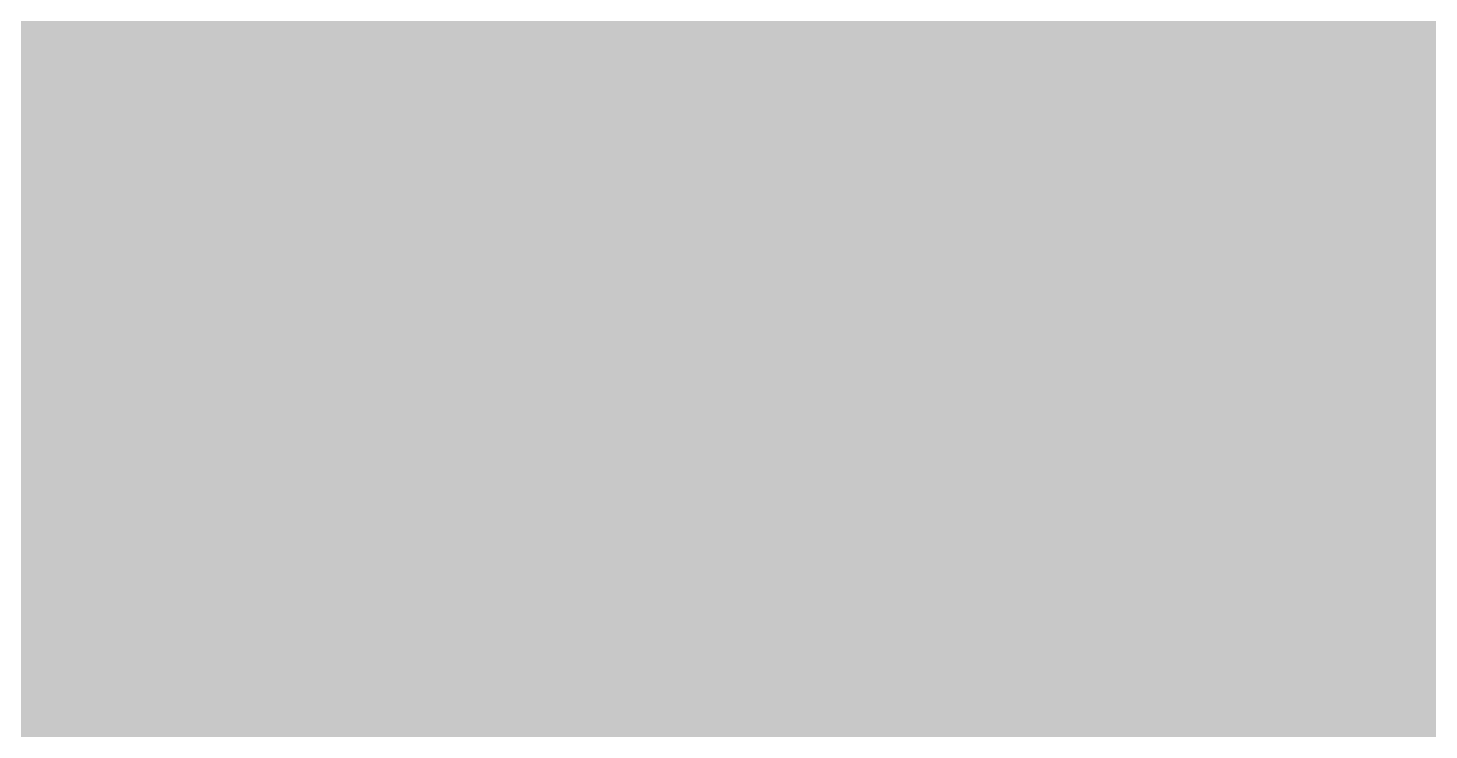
# Model space of a CAD drawing. Header units: inches. Extents: x 0 to 841, y 0 to 594.
# Drawn here: x 255.252 to 255.961, y 382.323 to 382.678 of the extents above; entities that cross this region are included whole.
import ezdxf

# ---------------------------------------------------------------- set-up
doc = ezdxf.new("R2010")
doc.units = ezdxf.units.IN
doc.layers.add('Sheet', color=255, linetype='Continuous')

msp = doc.modelspace()

# ---------------------------------------------------------------- linework, layer by layer
at = {"layer": 'Sheet'}
for points in [[(255.50248, 383.08598, 0.09906, 0.09906, 0), (255.52494, 383.05229, 0.09906, 0.09906, 0), (255.5474, 383.02983, 0.09906, 0.09906, 0), (255.58109, 383.00737, 0.09906, 0.09906, 0), (255.60354, 382.97368, 0.09906, 0.09906, 0), (255.626, 382.95123, 0.09906, 0.09906, 0), (255.64846, 382.91754, 0.09906, 0.09906, 0), (255.65969, 382.88385, 0.09906, 0.09906, 0), (255.68215, 382.86139, 0.09906, 0.09906, 0), (255.69337, 382.8277, 0.09906, 0.09906, 0), (255.71583, 382.79401, 0.09906, 0.09906, 0), (255.72706, 382.76032, 0.09906, 0.09906, 0), (255.73829, 382.7154, 0.09906, 0.09906, 0), (255.74952, 382.68172, 0.09906, 0.09906, 0), (255.76075, 382.64803, 0.09906, 0.09906, 0), (255.76075, 382.60311, 0.09906, 0.09906, 0), (255.77198, 382.56942, 0.09906, 0.09906, 0), (255.77198, 382.53573, 0.09906, 0.09906, 0), (255.77198, 382.49081, 0.09906, 0.09906, 0)], [(255.50248, 383.08598, 0.09906, 0.09906, 0), (255.52494, 383.05229, 0.09906, 0.09906, 0), (255.5474, 383.02983, 0.09906, 0.09906, 0), (255.58109, 383.00737, 0.09906, 0.09906, 0), (255.60354, 382.97368, 0.09906, 0.09906, 0), (255.626, 382.95123, 0.09906, 0.09906, 0), (255.64846, 382.91754, 0.09906, 0.09906, 0), (255.65969, 382.88385, 0.09906, 0.09906, 0), (255.68215, 382.86139, 0.09906, 0.09906, 0), (255.69337, 382.8277, 0.09906, 0.09906, 0), (255.71583, 382.79401, 0.09906, 0.09906, 0), (255.72706, 382.76032, 0.09906, 0.09906, 0), (255.73829, 382.7154, 0.09906, 0.09906, 0), (255.74952, 382.68172, 0.09906, 0.09906, 0), (255.76075, 382.64803, 0.09906, 0.09906, 0), (255.76075, 382.60311, 0.09906, 0.09906, 0), (255.77198, 382.56942, 0.09906, 0.09906, 0), (255.77198, 382.53573, 0.09906, 0.09906, 0), (255.77198, 382.49081, 0.09906, 0.09906, 0)], [(255.50248, 383.08598, 0.09906, 0.09906, 0), (255.52494, 383.05229, 0.09906, 0.09906, 0), (255.5474, 383.02983, 0.09906, 0.09906, 0), (255.58109, 383.00737, 0.09906, 0.09906, 0), (255.60354, 382.97368, 0.09906, 0.09906, 0), (255.626, 382.95123, 0.09906, 0.09906, 0), (255.64846, 382.91754, 0.09906, 0.09906, 0), (255.65969, 382.88385, 0.09906, 0.09906, 0), (255.68215, 382.86139, 0.09906, 0.09906, 0), (255.69337, 382.8277, 0.09906, 0.09906, 0), (255.71583, 382.79401, 0.09906, 0.09906, 0), (255.72706, 382.76032, 0.09906, 0.09906, 0), (255.73829, 382.7154, 0.09906, 0.09906, 0), (255.74952, 382.68172, 0.09906, 0.09906, 0), (255.76075, 382.64803, 0.09906, 0.09906, 0), (255.76075, 382.60311, 0.09906, 0.09906, 0), (255.77198, 382.56942, 0.09906, 0.09906, 0), (255.77198, 382.53573, 0.09906, 0.09906, 0), (255.77198, 382.49081, 0.09906, 0.09906, 0)], [(255.50248, 383.08598, 0.09906, 0.09906, 0), (255.52494, 383.05229, 0.09906, 0.09906, 0), (255.5474, 383.02983, 0.09906, 0.09906, 0), (255.58109, 383.00737, 0.09906, 0.09906, 0), (255.60354, 382.97368, 0.09906, 0.09906, 0), (255.626, 382.95123, 0.09906, 0.09906, 0), (255.64846, 382.91754, 0.09906, 0.09906, 0), (255.65969, 382.88385, 0.09906, 0.09906, 0), (255.68215, 382.86139, 0.09906, 0.09906, 0), (255.69337, 382.8277, 0.09906, 0.09906, 0), (255.71583, 382.79401, 0.09906, 0.09906, 0), (255.72706, 382.76032, 0.09906, 0.09906, 0), (255.73829, 382.7154, 0.09906, 0.09906, 0), (255.74952, 382.68172, 0.09906, 0.09906, 0), (255.76075, 382.64803, 0.09906, 0.09906, 0), (255.76075, 382.60311, 0.09906, 0.09906, 0), (255.77198, 382.56942, 0.09906, 0.09906, 0), (255.77198, 382.53573, 0.09906, 0.09906, 0), (255.77198, 382.49081, 0.09906, 0.09906, 0)], [(255.50248, 383.08598, 0.09906, 0.09906, 0), (255.52494, 383.05229, 0.09906, 0.09906, 0), (255.5474, 383.02983, 0.09906, 0.09906, 0), (255.58109, 383.00737, 0.09906, 0.09906, 0), (255.60354, 382.97368, 0.09906, 0.09906, 0), (255.626, 382.95123, 0.09906, 0.09906, 0), (255.64846, 382.91754, 0.09906, 0.09906, 0), (255.65969, 382.88385, 0.09906, 0.09906, 0), (255.68215, 382.86139, 0.09906, 0.09906, 0), (255.69337, 382.8277, 0.09906, 0.09906, 0), (255.71583, 382.79401, 0.09906, 0.09906, 0), (255.72706, 382.76032, 0.09906, 0.09906, 0), (255.73829, 382.7154, 0.09906, 0.09906, 0), (255.74952, 382.68172, 0.09906, 0.09906, 0), (255.76075, 382.64803, 0.09906, 0.09906, 0), (255.76075, 382.60311, 0.09906, 0.09906, 0), (255.77198, 382.56942, 0.09906, 0.09906, 0), (255.77198, 382.53573, 0.09906, 0.09906, 0), (255.77198, 382.49081, 0.09906, 0.09906, 0)], [(255.68215, 382.86139, 0.29972, 0.29972, 0), (255.69337, 382.8277, 0.29972, 0.29972, 0), (255.71583, 382.79401, 0.29972, 0.29972, 0), (255.72706, 382.76032, 0.29972, 0.29972, 0), (255.73829, 382.7154, 0.29972, 0.29972, 0), (255.74952, 382.68172, 0.29972, 0.29972, 0), (255.76075, 382.64803, 0.29972, 0.29972, 0), (255.76075, 382.60311, 0.29972, 0.29972, 0), (255.77198, 382.56942, 0.29972, 0.29972, 0), (255.77198, 382.53573, 0.29972, 0.29972, 0), (255.77198, 382.49081, 0.29972, 0.29972, 0)], [(255.68215, 382.86139, 0.29972, 0.29972, 0), (255.69337, 382.8277, 0.29972, 0.29972, 0), (255.71583, 382.79401, 0.29972, 0.29972, 0), (255.72706, 382.76032, 0.29972, 0.29972, 0), (255.73829, 382.7154, 0.29972, 0.29972, 0), (255.74952, 382.68172, 0.29972, 0.29972, 0), (255.76075, 382.64803, 0.29972, 0.29972, 0), (255.76075, 382.60311, 0.29972, 0.29972, 0), (255.77198, 382.56942, 0.29972, 0.29972, 0), (255.77198, 382.53573, 0.29972, 0.29972, 0), (255.77198, 382.49081, 0.29972, 0.29972, 0)], [(255.68215, 382.86139, 0.29972, 0.29972, 0), (255.69337, 382.8277, 0.29972, 0.29972, 0), (255.71583, 382.79401, 0.29972, 0.29972, 0), (255.72706, 382.76032, 0.29972, 0.29972, 0), (255.73829, 382.7154, 0.29972, 0.29972, 0), (255.74952, 382.68172, 0.29972, 0.29972, 0), (255.76075, 382.64803, 0.29972, 0.29972, 0), (255.76075, 382.60311, 0.29972, 0.29972, 0), (255.77198, 382.56942, 0.29972, 0.29972, 0), (255.77198, 382.53573, 0.29972, 0.29972, 0), (255.77198, 382.49081, 0.29972, 0.29972, 0)], [(255.68215, 382.86139, 0.29972, 0.29972, 0), (255.69337, 382.8277, 0.29972, 0.29972, 0), (255.71583, 382.79401, 0.29972, 0.29972, 0), (255.72706, 382.76032, 0.29972, 0.29972, 0), (255.73829, 382.7154, 0.29972, 0.29972, 0), (255.74952, 382.68172, 0.29972, 0.29972, 0), (255.76075, 382.64803, 0.29972, 0.29972, 0), (255.76075, 382.60311, 0.29972, 0.29972, 0), (255.77198, 382.56942, 0.29972, 0.29972, 0), (255.77198, 382.53573, 0.29972, 0.29972, 0), (255.77198, 382.49081, 0.29972, 0.29972, 0)], [(255.68215, 382.86139, 0.29972, 0.29972, 0), (255.69337, 382.8277, 0.29972, 0.29972, 0), (255.71583, 382.79401, 0.29972, 0.29972, 0), (255.72706, 382.76032, 0.29972, 0.29972, 0), (255.73829, 382.7154, 0.29972, 0.29972, 0), (255.74952, 382.68172, 0.29972, 0.29972, 0), (255.76075, 382.64803, 0.29972, 0.29972, 0), (255.76075, 382.60311, 0.29972, 0.29972, 0), (255.77198, 382.56942, 0.29972, 0.29972, 0), (255.77198, 382.53573, 0.29972, 0.29972, 0), (255.77198, 382.49081, 0.29972, 0.29972, 0)], [(255.39019, 382.83893, 0.29972, 0.29972, 0), (255.41265, 382.81647, 0.29972, 0.29972, 0), (255.42388, 382.79401, 0.29972, 0.29972, 0), (255.43511, 382.78278, 0.29972, 0.29972, 0), (255.45757, 382.76032, 0.29972, 0.29972, 0), (255.4688, 382.73786, 0.29972, 0.29972, 0), (255.48003, 382.7154, 0.29972, 0.29972, 0), (255.48003, 382.69295, 0.29972, 0.29972, 0), (255.49125, 382.67049, 0.29972, 0.29972, 0), (255.50248, 382.64803, 0.29972, 0.29972, 0), (255.51371, 382.61434, 0.29972, 0.29972, 0), (255.51371, 382.59188, 0.29972, 0.29972, 0), (255.51371, 382.56942, 0.29972, 0.29972, 0), (255.52494, 382.54696, 0.29972, 0.29972, 0), (255.52494, 382.51327, 0.29972, 0.29972, 0), (255.52494, 382.49081, 0.29972, 0.29972, 0)], [(255.39019, 382.83893, 0.29972, 0.29972, 0), (255.41265, 382.81647, 0.29972, 0.29972, 0), (255.42388, 382.79401, 0.29972, 0.29972, 0), (255.43511, 382.78278, 0.29972, 0.29972, 0), (255.45757, 382.76032, 0.29972, 0.29972, 0), (255.4688, 382.73786, 0.29972, 0.29972, 0), (255.48003, 382.7154, 0.29972, 0.29972, 0), (255.48003, 382.69295, 0.29972, 0.29972, 0), (255.49125, 382.67049, 0.29972, 0.29972, 0), (255.50248, 382.64803, 0.29972, 0.29972, 0), (255.51371, 382.61434, 0.29972, 0.29972, 0), (255.51371, 382.59188, 0.29972, 0.29972, 0), (255.51371, 382.56942, 0.29972, 0.29972, 0), (255.52494, 382.54696, 0.29972, 0.29972, 0), (255.52494, 382.51327, 0.29972, 0.29972, 0), (255.52494, 382.49081, 0.29972, 0.29972, 0)], [(255.39019, 382.83893, 0.29972, 0.29972, 0), (255.41265, 382.81647, 0.29972, 0.29972, 0), (255.42388, 382.79401, 0.29972, 0.29972, 0), (255.43511, 382.78278, 0.29972, 0.29972, 0), (255.45757, 382.76032, 0.29972, 0.29972, 0), (255.4688, 382.73786, 0.29972, 0.29972, 0), (255.48003, 382.7154, 0.29972, 0.29972, 0), (255.48003, 382.69295, 0.29972, 0.29972, 0), (255.49125, 382.67049, 0.29972, 0.29972, 0), (255.50248, 382.64803, 0.29972, 0.29972, 0), (255.51371, 382.61434, 0.29972, 0.29972, 0), (255.51371, 382.59188, 0.29972, 0.29972, 0), (255.51371, 382.56942, 0.29972, 0.29972, 0), (255.52494, 382.54696, 0.29972, 0.29972, 0), (255.52494, 382.51327, 0.29972, 0.29972, 0), (255.52494, 382.49081, 0.29972, 0.29972, 0)], [(255.01964, 382.49081, 0.7493, 0.7493, 0), (249.51748, 382.49081, 0.7493, 0.7493, 0)], [(260.0165, 382.49081, 0.7493, 0.7493, 0), (255.01964, 382.49081, 0.7493, 0.7493, 0)], [(255.01964, 382.49081, 0.7493, 0.7493, 0), (255.01964, 369.99229, 0.7493, 0.7493, 0), (310.00758, 369.99229, 0.7493, 0.7493, 0)], [(255.4688, 382.73786, 0.09906, 0.09906, 0), (255.48003, 382.7154, 0.09906, 0.09906, 0), (255.48003, 382.69295, 0.09906, 0.09906, 0), (255.49125, 382.67049, 0.09906, 0.09906, 0), (255.50248, 382.64803, 0.09906, 0.09906, 0), (255.51371, 382.61434, 0.09906, 0.09906, 0), (255.51371, 382.59188, 0.09906, 0.09906, 0), (255.51371, 382.56942, 0.09906, 0.09906, 0), (255.52494, 382.54696, 0.09906, 0.09906, 0), (255.52494, 382.51327, 0.09906, 0.09906, 0), (255.52494, 382.49081, 0.09906, 0.09906, 0)], [(255.4688, 382.73786, 0.09906, 0.09906, 0), (255.48003, 382.7154, 0.09906, 0.09906, 0), (255.48003, 382.69295, 0.09906, 0.09906, 0), (255.49125, 382.67049, 0.09906, 0.09906, 0), (255.50248, 382.64803, 0.09906, 0.09906, 0), (255.51371, 382.61434, 0.09906, 0.09906, 0), (255.51371, 382.59188, 0.09906, 0.09906, 0), (255.51371, 382.56942, 0.09906, 0.09906, 0), (255.52494, 382.54696, 0.09906, 0.09906, 0), (255.52494, 382.51327, 0.09906, 0.09906, 0), (255.52494, 382.49081, 0.09906, 0.09906, 0)], [(255.4688, 382.73786, 0.09906, 0.09906, 0), (255.48003, 382.7154, 0.09906, 0.09906, 0), (255.48003, 382.69295, 0.09906, 0.09906, 0), (255.49125, 382.67049, 0.09906, 0.09906, 0), (255.50248, 382.64803, 0.09906, 0.09906, 0), (255.51371, 382.61434, 0.09906, 0.09906, 0), (255.51371, 382.59188, 0.09906, 0.09906, 0), (255.51371, 382.56942, 0.09906, 0.09906, 0), (255.52494, 382.54696, 0.09906, 0.09906, 0), (255.52494, 382.51327, 0.09906, 0.09906, 0), (255.52494, 382.49081, 0.09906, 0.09906, 0)], [(260.0165, 382.49081, 0.29972, 0.29972, 0), (255.01964, 382.49081, 0.29972, 0.29972, 0)], [(255.52494, 382.49081, 0.29972, 0.29972, 0), (255.52494, 382.46835, 0.29972, 0.29972, 0), (255.52494, 382.43466, 0.29972, 0.29972, 0), (255.51371, 382.41221, 0.29972, 0.29972, 0), (255.51371, 382.38975, 0.29972, 0.29972, 0), (255.51371, 382.36729, 0.29972, 0.29972, 0), (255.50248, 382.34483, 0.29972, 0.29972, 0), (255.49125, 382.31114, 0.29972, 0.29972, 0), (255.48003, 382.28868, 0.29972, 0.29972, 0), (255.48003, 382.26622, 0.29972, 0.29972, 0), (255.4688, 382.24376, 0.29972, 0.29972, 0), (255.45757, 382.23253, 0.29972, 0.29972, 0), (255.43511, 382.21007, 0.29972, 0.29972, 0), (255.42388, 382.18761, 0.29972, 0.29972, 0), (255.41265, 382.16515, 0.29972, 0.29972, 0)], [(255.52494, 382.49081, 0.29972, 0.29972, 0), (255.52494, 382.46835, 0.29972, 0.29972, 0), (255.52494, 382.43466, 0.29972, 0.29972, 0), (255.51371, 382.41221, 0.29972, 0.29972, 0), (255.51371, 382.38975, 0.29972, 0.29972, 0), (255.51371, 382.36729, 0.29972, 0.29972, 0), (255.50248, 382.34483, 0.29972, 0.29972, 0), (255.49125, 382.31114, 0.29972, 0.29972, 0), (255.48003, 382.28868, 0.29972, 0.29972, 0), (255.48003, 382.26622, 0.29972, 0.29972, 0), (255.4688, 382.24376, 0.29972, 0.29972, 0), (255.45757, 382.23253, 0.29972, 0.29972, 0), (255.43511, 382.21007, 0.29972, 0.29972, 0), (255.42388, 382.18761, 0.29972, 0.29972, 0), (255.41265, 382.16515, 0.29972, 0.29972, 0)], [(255.52494, 382.49081, 0.29972, 0.29972, 0), (255.52494, 382.46835, 0.29972, 0.29972, 0), (255.52494, 382.43466, 0.29972, 0.29972, 0), (255.51371, 382.41221, 0.29972, 0.29972, 0), (255.51371, 382.38975, 0.29972, 0.29972, 0), (255.51371, 382.36729, 0.29972, 0.29972, 0), (255.50248, 382.34483, 0.29972, 0.29972, 0), (255.49125, 382.31114, 0.29972, 0.29972, 0), (255.48003, 382.28868, 0.29972, 0.29972, 0), (255.48003, 382.26622, 0.29972, 0.29972, 0), (255.4688, 382.24376, 0.29972, 0.29972, 0), (255.45757, 382.23253, 0.29972, 0.29972, 0), (255.43511, 382.21007, 0.29972, 0.29972, 0), (255.42388, 382.18761, 0.29972, 0.29972, 0), (255.41265, 382.16515, 0.29972, 0.29972, 0)], [(255.52494, 382.49081, 0.29972, 0.29972, 0), (255.52494, 382.49081, 0.29972, 0.29972, 0), (255.52494, 382.49081, 0.29972, 0.29972, 0), (255.52494, 382.49081, 0.29972, 0.29972, 0), (255.52494, 382.49081, 0.29972, 0.29972, 0), (255.52494, 382.49081, 0.29972, 0.29972, 0), (255.52494, 382.49081, 0.29972, 0.29972, 0), (255.52494, 382.49081, 0.29972, 0.29972, 0), (255.52494, 382.49081, 0.29972, 0.29972, 0), (255.52494, 382.49081, 0.29972, 0.29972, 0), (255.52494, 382.49081, 0.29972, 0.29972, 0), (255.52494, 382.49081, 0.29972, 0.29972, 0), (255.52494, 382.49081, 0.29972, 0.29972, 0), (255.52494, 382.49081, 0.29972, 0.29972, 0), (255.52494, 382.49081, 0.29972, 0.29972, 0), (255.52494, 382.49081, 0.29972, 0.29972, 0), (255.52494, 382.49081, 0.29972, 0.29972, 0), (255.52494, 382.49081, 0.29972, 0.29972, 0), (255.52494, 382.49081, 0.29972, 0.29972, 0), (255.52494, 382.49081, 0.29972, 0.29972, 0), (255.52494, 382.49081, 0.29972, 0.29972, 0), (255.52494, 382.49081, 0.29972, 0.29972, 0), (255.52494, 382.49081, 0.29972, 0.29972, 0), (255.52494, 382.49081, 0.29972, 0.29972, 0), (255.52494, 382.49081, 0.29972, 0.29972, 0), (255.52494, 382.49081, 0.29972, 0.29972, 0), (255.52494, 382.49081, 0.29972, 0.29972, 0), (255.52494, 382.49081, 0.29972, 0.29972, 0), (255.52494, 382.49081, 0.29972, 0.29972, 0), (255.52494, 382.49081, 0.29972, 0.29972, 0), (255.52494, 382.49081, 0.29972, 0.29972, 0), (255.52494, 382.49081, 0.29972, 0.29972, 0), (255.52494, 382.49081, 0.29972, 0.29972, 0)], [(255.52494, 382.49081, 0.29972, 0.29972, 0), (255.52494, 382.49081, 0.29972, 0.29972, 0)], [(255.52494, 382.49081, 0.29972, 0.29972, 0), (255.52494, 382.49081, 0.29972, 0.29972, 0), (255.52494, 382.49081, 0.29972, 0.29972, 0), (255.52494, 382.49081, 0.29972, 0.29972, 0), (255.52494, 382.49081, 0.29972, 0.29972, 0), (255.52494, 382.49081, 0.29972, 0.29972, 0), (255.52494, 382.49081, 0.29972, 0.29972, 0), (255.52494, 382.49081, 0.29972, 0.29972, 0), (255.52494, 382.49081, 0.29972, 0.29972, 0), (255.52494, 382.49081, 0.29972, 0.29972, 0), (255.52494, 382.49081, 0.29972, 0.29972, 0), (255.52494, 382.49081, 0.29972, 0.29972, 0), (255.52494, 382.49081, 0.29972, 0.29972, 0), (255.52494, 382.49081, 0.29972, 0.29972, 0), (255.52494, 382.49081, 0.29972, 0.29972, 0), (255.52494, 382.49081, 0.29972, 0.29972, 0), (255.52494, 382.49081, 0.29972, 0.29972, 0), (255.52494, 382.49081, 0.29972, 0.29972, 0), (255.52494, 382.49081, 0.29972, 0.29972, 0), (255.52494, 382.49081, 0.29972, 0.29972, 0), (255.52494, 382.49081, 0.29972, 0.29972, 0), (255.52494, 382.49081, 0.29972, 0.29972, 0), (255.52494, 382.49081, 0.29972, 0.29972, 0), (255.52494, 382.49081, 0.29972, 0.29972, 0), (255.52494, 382.49081, 0.29972, 0.29972, 0), (255.52494, 382.49081, 0.29972, 0.29972, 0), (255.52494, 382.49081, 0.29972, 0.29972, 0), (255.52494, 382.49081, 0.29972, 0.29972, 0), (255.52494, 382.49081, 0.29972, 0.29972, 0), (255.52494, 382.49081, 0.29972, 0.29972, 0), (255.52494, 382.49081, 0.29972, 0.29972, 0), (255.52494, 382.49081, 0.29972, 0.29972, 0), (255.52494, 382.49081, 0.29972, 0.29972, 0)], [(255.52494, 382.49081, 0.29972, 0.29972, 0), (255.52494, 382.49081, 0.29972, 0.29972, 0)], [(255.52494, 382.49081, 0.29972, 0.29972, 0), (255.52494, 382.49081, 0.29972, 0.29972, 0), (255.52494, 382.49081, 0.29972, 0.29972, 0), (255.52494, 382.49081, 0.29972, 0.29972, 0), (255.52494, 382.49081, 0.29972, 0.29972, 0), (255.52494, 382.49081, 0.29972, 0.29972, 0), (255.52494, 382.49081, 0.29972, 0.29972, 0), (255.52494, 382.49081, 0.29972, 0.29972, 0), (255.52494, 382.49081, 0.29972, 0.29972, 0), (255.52494, 382.49081, 0.29972, 0.29972, 0), (255.52494, 382.49081, 0.29972, 0.29972, 0), (255.52494, 382.49081, 0.29972, 0.29972, 0), (255.52494, 382.49081, 0.29972, 0.29972, 0), (255.52494, 382.49081, 0.29972, 0.29972, 0), (255.52494, 382.49081, 0.29972, 0.29972, 0), (255.52494, 382.49081, 0.29972, 0.29972, 0), (255.52494, 382.49081, 0.29972, 0.29972, 0), (255.52494, 382.49081, 0.29972, 0.29972, 0), (255.52494, 382.49081, 0.29972, 0.29972, 0), (255.52494, 382.49081, 0.29972, 0.29972, 0), (255.52494, 382.49081, 0.29972, 0.29972, 0), (255.52494, 382.49081, 0.29972, 0.29972, 0), (255.52494, 382.49081, 0.29972, 0.29972, 0), (255.52494, 382.49081, 0.29972, 0.29972, 0), (255.52494, 382.49081, 0.29972, 0.29972, 0), (255.52494, 382.49081, 0.29972, 0.29972, 0), (255.52494, 382.49081, 0.29972, 0.29972, 0), (255.52494, 382.49081, 0.29972, 0.29972, 0), (255.52494, 382.49081, 0.29972, 0.29972, 0), (255.52494, 382.49081, 0.29972, 0.29972, 0), (255.52494, 382.49081, 0.29972, 0.29972, 0), (255.52494, 382.49081, 0.29972, 0.29972, 0), (255.52494, 382.49081, 0.29972, 0.29972, 0)], [(255.52494, 382.49081, 0.29972, 0.29972, 0), (255.52494, 382.49081, 0.29972, 0.29972, 0)], [(255.77198, 382.49081, 0.29972, 0.29972, 0), (255.77198, 382.45712, 0.29972, 0.29972, 0), (255.77198, 382.41221, 0.29972, 0.29972, 0), (255.76075, 382.37852, 0.29972, 0.29972, 0), (255.76075, 382.3336, 0.29972, 0.29972, 0), (255.74952, 382.29991, 0.29972, 0.29972, 0), (255.73829, 382.26622, 0.29972, 0.29972, 0), (255.72706, 382.23253, 0.29972, 0.29972, 0), (255.71583, 382.19884, 0.29972, 0.29972, 0), (255.69337, 382.16515, 0.29972, 0.29972, 0)], [(255.77198, 382.49081, 0.29972, 0.29972, 0), (255.77198, 382.45712, 0.29972, 0.29972, 0), (255.77198, 382.41221, 0.29972, 0.29972, 0), (255.76075, 382.37852, 0.29972, 0.29972, 0), (255.76075, 382.3336, 0.29972, 0.29972, 0), (255.74952, 382.29991, 0.29972, 0.29972, 0), (255.73829, 382.26622, 0.29972, 0.29972, 0), (255.72706, 382.23253, 0.29972, 0.29972, 0), (255.71583, 382.19884, 0.29972, 0.29972, 0), (255.69337, 382.16515, 0.29972, 0.29972, 0)], [(255.77198, 382.49081, 0.29972, 0.29972, 0), (255.77198, 382.45712, 0.29972, 0.29972, 0), (255.77198, 382.41221, 0.29972, 0.29972, 0), (255.76075, 382.37852, 0.29972, 0.29972, 0), (255.76075, 382.3336, 0.29972, 0.29972, 0), (255.74952, 382.29991, 0.29972, 0.29972, 0), (255.73829, 382.26622, 0.29972, 0.29972, 0), (255.72706, 382.23253, 0.29972, 0.29972, 0), (255.71583, 382.19884, 0.29972, 0.29972, 0), (255.69337, 382.16515, 0.29972, 0.29972, 0)], [(255.77198, 382.49081, 0.29972, 0.29972, 0), (255.77198, 382.45712, 0.29972, 0.29972, 0), (255.77198, 382.41221, 0.29972, 0.29972, 0), (255.76075, 382.37852, 0.29972, 0.29972, 0), (255.76075, 382.3336, 0.29972, 0.29972, 0), (255.74952, 382.29991, 0.29972, 0.29972, 0), (255.73829, 382.26622, 0.29972, 0.29972, 0), (255.72706, 382.23253, 0.29972, 0.29972, 0), (255.71583, 382.19884, 0.29972, 0.29972, 0), (255.69337, 382.16515, 0.29972, 0.29972, 0)], [(255.77198, 382.49081, 0.29972, 0.29972, 0), (255.77198, 382.45712, 0.29972, 0.29972, 0), (255.77198, 382.41221, 0.29972, 0.29972, 0), (255.76075, 382.37852, 0.29972, 0.29972, 0), (255.76075, 382.3336, 0.29972, 0.29972, 0), (255.74952, 382.29991, 0.29972, 0.29972, 0), (255.73829, 382.26622, 0.29972, 0.29972, 0), (255.72706, 382.23253, 0.29972, 0.29972, 0), (255.71583, 382.19884, 0.29972, 0.29972, 0), (255.69337, 382.16515, 0.29972, 0.29972, 0)], [(255.77198, 382.49081, 0.29972, 0.29972, 0), (255.77198, 382.49081, 0.29972, 0.29972, 0), (255.77198, 382.49081, 0.29972, 0.29972, 0), (255.77198, 382.49081, 0.29972, 0.29972, 0), (255.77198, 382.49081, 0.29972, 0.29972, 0), (255.77198, 382.49081, 0.29972, 0.29972, 0), (255.77198, 382.49081, 0.29972, 0.29972, 0), (255.77198, 382.49081, 0.29972, 0.29972, 0), (255.77198, 382.49081, 0.29972, 0.29972, 0), (255.77198, 382.49081, 0.29972, 0.29972, 0), (255.77198, 382.49081, 0.29972, 0.29972, 0), (255.77198, 382.49081, 0.29972, 0.29972, 0), (255.77198, 382.49081, 0.29972, 0.29972, 0), (255.77198, 382.49081, 0.29972, 0.29972, 0), (255.77198, 382.49081, 0.29972, 0.29972, 0), (255.77198, 382.49081, 0.29972, 0.29972, 0), (255.77198, 382.49081, 0.29972, 0.29972, 0), (255.77198, 382.49081, 0.29972, 0.29972, 0), (255.77198, 382.49081, 0.29972, 0.29972, 0), (255.77198, 382.49081, 0.29972, 0.29972, 0), (255.77198, 382.49081, 0.29972, 0.29972, 0), (255.77198, 382.49081, 0.29972, 0.29972, 0), (255.77198, 382.49081, 0.29972, 0.29972, 0), (255.77198, 382.49081, 0.29972, 0.29972, 0), (255.77198, 382.49081, 0.29972, 0.29972, 0), (255.77198, 382.49081, 0.29972, 0.29972, 0), (255.77198, 382.49081, 0.29972, 0.29972, 0), (255.77198, 382.49081, 0.29972, 0.29972, 0), (255.77198, 382.49081, 0.29972, 0.29972, 0), (255.77198, 382.49081, 0.29972, 0.29972, 0), (255.77198, 382.49081, 0.29972, 0.29972, 0), (255.77198, 382.49081, 0.29972, 0.29972, 0), (255.77198, 382.49081, 0.29972, 0.29972, 0)], [(255.77198, 382.49081, 0.29972, 0.29972, 0), (255.77198, 382.49081, 0.29972, 0.29972, 0)], [(255.77198, 382.49081, 0.29972, 0.29972, 0), (255.77198, 382.49081, 0.29972, 0.29972, 0), (255.77198, 382.49081, 0.29972, 0.29972, 0), (255.77198, 382.49081, 0.29972, 0.29972, 0), (255.77198, 382.49081, 0.29972, 0.29972, 0), (255.77198, 382.49081, 0.29972, 0.29972, 0), (255.77198, 382.49081, 0.29972, 0.29972, 0), (255.77198, 382.49081, 0.29972, 0.29972, 0), (255.77198, 382.49081, 0.29972, 0.29972, 0), (255.77198, 382.49081, 0.29972, 0.29972, 0), (255.77198, 382.49081, 0.29972, 0.29972, 0), (255.77198, 382.49081, 0.29972, 0.29972, 0), (255.77198, 382.49081, 0.29972, 0.29972, 0), (255.77198, 382.49081, 0.29972, 0.29972, 0), (255.77198, 382.49081, 0.29972, 0.29972, 0), (255.77198, 382.49081, 0.29972, 0.29972, 0), (255.77198, 382.49081, 0.29972, 0.29972, 0), (255.77198, 382.49081, 0.29972, 0.29972, 0), (255.77198, 382.49081, 0.29972, 0.29972, 0), (255.77198, 382.49081, 0.29972, 0.29972, 0), (255.77198, 382.49081, 0.29972, 0.29972, 0), (255.77198, 382.49081, 0.29972, 0.29972, 0), (255.77198, 382.49081, 0.29972, 0.29972, 0), (255.77198, 382.49081, 0.29972, 0.29972, 0), (255.77198, 382.49081, 0.29972, 0.29972, 0), (255.77198, 382.49081, 0.29972, 0.29972, 0), (255.77198, 382.49081, 0.29972, 0.29972, 0), (255.77198, 382.49081, 0.29972, 0.29972, 0), (255.77198, 382.49081, 0.29972, 0.29972, 0), (255.77198, 382.49081, 0.29972, 0.29972, 0), (255.77198, 382.49081, 0.29972, 0.29972, 0), (255.77198, 382.49081, 0.29972, 0.29972, 0), (255.77198, 382.49081, 0.29972, 0.29972, 0)], [(255.77198, 382.49081, 0.29972, 0.29972, 0), (255.77198, 382.49081, 0.29972, 0.29972, 0)], [(255.77198, 382.49081, 0.29972, 0.29972, 0), (255.77198, 382.49081, 0.29972, 0.29972, 0), (255.77198, 382.49081, 0.29972, 0.29972, 0), (255.77198, 382.49081, 0.29972, 0.29972, 0), (255.77198, 382.49081, 0.29972, 0.29972, 0), (255.77198, 382.49081, 0.29972, 0.29972, 0), (255.77198, 382.49081, 0.29972, 0.29972, 0), (255.77198, 382.49081, 0.29972, 0.29972, 0), (255.77198, 382.49081, 0.29972, 0.29972, 0), (255.77198, 382.49081, 0.29972, 0.29972, 0), (255.77198, 382.49081, 0.29972, 0.29972, 0), (255.77198, 382.49081, 0.29972, 0.29972, 0), (255.77198, 382.49081, 0.29972, 0.29972, 0), (255.77198, 382.49081, 0.29972, 0.29972, 0), (255.77198, 382.49081, 0.29972, 0.29972, 0), (255.77198, 382.49081, 0.29972, 0.29972, 0), (255.77198, 382.49081, 0.29972, 0.29972, 0), (255.77198, 382.49081, 0.29972, 0.29972, 0), (255.77198, 382.49081, 0.29972, 0.29972, 0), (255.77198, 382.49081, 0.29972, 0.29972, 0), (255.77198, 382.49081, 0.29972, 0.29972, 0), (255.77198, 382.49081, 0.29972, 0.29972, 0), (255.77198, 382.49081, 0.29972, 0.29972, 0), (255.77198, 382.49081, 0.29972, 0.29972, 0), (255.77198, 382.49081, 0.29972, 0.29972, 0), (255.77198, 382.49081, 0.29972, 0.29972, 0), (255.77198, 382.49081, 0.29972, 0.29972, 0), (255.77198, 382.49081, 0.29972, 0.29972, 0), (255.77198, 382.49081, 0.29972, 0.29972, 0), (255.77198, 382.49081, 0.29972, 0.29972, 0), (255.77198, 382.49081, 0.29972, 0.29972, 0), (255.77198, 382.49081, 0.29972, 0.29972, 0), (255.77198, 382.49081, 0.29972, 0.29972, 0)], [(255.77198, 382.49081, 0.29972, 0.29972, 0), (255.77198, 382.49081, 0.29972, 0.29972, 0)], [(255.77198, 382.49081, 0.29972, 0.29972, 0), (255.77198, 382.49081, 0.29972, 0.29972, 0), (255.77198, 382.49081, 0.29972, 0.29972, 0), (255.77198, 382.49081, 0.29972, 0.29972, 0), (255.77198, 382.49081, 0.29972, 0.29972, 0), (255.77198, 382.49081, 0.29972, 0.29972, 0), (255.77198, 382.49081, 0.29972, 0.29972, 0), (255.77198, 382.49081, 0.29972, 0.29972, 0), (255.77198, 382.49081, 0.29972, 0.29972, 0), (255.77198, 382.49081, 0.29972, 0.29972, 0), (255.77198, 382.49081, 0.29972, 0.29972, 0), (255.77198, 382.49081, 0.29972, 0.29972, 0), (255.77198, 382.49081, 0.29972, 0.29972, 0), (255.77198, 382.49081, 0.29972, 0.29972, 0), (255.77198, 382.49081, 0.29972, 0.29972, 0), (255.77198, 382.49081, 0.29972, 0.29972, 0), (255.77198, 382.49081, 0.29972, 0.29972, 0), (255.77198, 382.49081, 0.29972, 0.29972, 0), (255.77198, 382.49081, 0.29972, 0.29972, 0), (255.77198, 382.49081, 0.29972, 0.29972, 0), (255.77198, 382.49081, 0.29972, 0.29972, 0), (255.77198, 382.49081, 0.29972, 0.29972, 0), (255.77198, 382.49081, 0.29972, 0.29972, 0), (255.77198, 382.49081, 0.29972, 0.29972, 0), (255.77198, 382.49081, 0.29972, 0.29972, 0), (255.77198, 382.49081, 0.29972, 0.29972, 0), (255.77198, 382.49081, 0.29972, 0.29972, 0), (255.77198, 382.49081, 0.29972, 0.29972, 0), (255.77198, 382.49081, 0.29972, 0.29972, 0), (255.77198, 382.49081, 0.29972, 0.29972, 0), (255.77198, 382.49081, 0.29972, 0.29972, 0), (255.77198, 382.49081, 0.29972, 0.29972, 0), (255.77198, 382.49081, 0.29972, 0.29972, 0)], [(255.77198, 382.49081, 0.29972, 0.29972, 0), (255.77198, 382.49081, 0.29972, 0.29972, 0)], [(255.77198, 382.49081, 0.29972, 0.29972, 0), (255.77198, 382.49081, 0.29972, 0.29972, 0), (255.77198, 382.49081, 0.29972, 0.29972, 0), (255.77198, 382.49081, 0.29972, 0.29972, 0), (255.77198, 382.49081, 0.29972, 0.29972, 0), (255.77198, 382.49081, 0.29972, 0.29972, 0), (255.77198, 382.49081, 0.29972, 0.29972, 0), (255.77198, 382.49081, 0.29972, 0.29972, 0), (255.77198, 382.49081, 0.29972, 0.29972, 0), (255.77198, 382.49081, 0.29972, 0.29972, 0), (255.77198, 382.49081, 0.29972, 0.29972, 0), (255.77198, 382.49081, 0.29972, 0.29972, 0), (255.77198, 382.49081, 0.29972, 0.29972, 0), (255.77198, 382.49081, 0.29972, 0.29972, 0), (255.77198, 382.49081, 0.29972, 0.29972, 0), (255.77198, 382.49081, 0.29972, 0.29972, 0), (255.77198, 382.49081, 0.29972, 0.29972, 0), (255.77198, 382.49081, 0.29972, 0.29972, 0), (255.77198, 382.49081, 0.29972, 0.29972, 0), (255.77198, 382.49081, 0.29972, 0.29972, 0), (255.77198, 382.49081, 0.29972, 0.29972, 0), (255.77198, 382.49081, 0.29972, 0.29972, 0), (255.77198, 382.49081, 0.29972, 0.29972, 0), (255.77198, 382.49081, 0.29972, 0.29972, 0), (255.77198, 382.49081, 0.29972, 0.29972, 0), (255.77198, 382.49081, 0.29972, 0.29972, 0), (255.77198, 382.49081, 0.29972, 0.29972, 0), (255.77198, 382.49081, 0.29972, 0.29972, 0), (255.77198, 382.49081, 0.29972, 0.29972, 0), (255.77198, 382.49081, 0.29972, 0.29972, 0), (255.77198, 382.49081, 0.29972, 0.29972, 0), (255.77198, 382.49081, 0.29972, 0.29972, 0), (255.77198, 382.49081, 0.29972, 0.29972, 0)], [(255.77198, 382.49081, 0.29972, 0.29972, 0), (255.77198, 382.49081, 0.29972, 0.29972, 0)], [(255.52494, 382.49081, 0.09906, 0.09906, 0), (255.52494, 382.46835, 0.09906, 0.09906, 0), (255.52494, 382.43466, 0.09906, 0.09906, 0), (255.51371, 382.41221, 0.09906, 0.09906, 0), (255.51371, 382.38975, 0.09906, 0.09906, 0), (255.51371, 382.36729, 0.09906, 0.09906, 0), (255.50248, 382.34483, 0.09906, 0.09906, 0), (255.49125, 382.31114, 0.09906, 0.09906, 0), (255.48003, 382.28868, 0.09906, 0.09906, 0), (255.48003, 382.26622, 0.09906, 0.09906, 0)], [(255.52494, 382.49081, 0.09906, 0.09906, 0), (255.52494, 382.46835, 0.09906, 0.09906, 0), (255.52494, 382.43466, 0.09906, 0.09906, 0), (255.51371, 382.41221, 0.09906, 0.09906, 0), (255.51371, 382.38975, 0.09906, 0.09906, 0), (255.51371, 382.36729, 0.09906, 0.09906, 0), (255.50248, 382.34483, 0.09906, 0.09906, 0), (255.49125, 382.31114, 0.09906, 0.09906, 0), (255.48003, 382.28868, 0.09906, 0.09906, 0), (255.48003, 382.26622, 0.09906, 0.09906, 0)], [(255.52494, 382.49081, 0.09906, 0.09906, 0), (255.52494, 382.46835, 0.09906, 0.09906, 0), (255.52494, 382.43466, 0.09906, 0.09906, 0), (255.51371, 382.41221, 0.09906, 0.09906, 0), (255.51371, 382.38975, 0.09906, 0.09906, 0), (255.51371, 382.36729, 0.09906, 0.09906, 0), (255.50248, 382.34483, 0.09906, 0.09906, 0), (255.49125, 382.31114, 0.09906, 0.09906, 0), (255.48003, 382.28868, 0.09906, 0.09906, 0), (255.48003, 382.26622, 0.09906, 0.09906, 0)], [(255.52494, 382.49081, 0.09906, 0.09906, 0), (255.52494, 382.49081, 0.09906, 0.09906, 0), (255.52494, 382.49081, 0.09906, 0.09906, 0), (255.52494, 382.49081, 0.09906, 0.09906, 0), (255.52494, 382.49081, 0.09906, 0.09906, 0), (255.52494, 382.49081, 0.09906, 0.09906, 0), (255.52494, 382.49081, 0.09906, 0.09906, 0), (255.52494, 382.49081, 0.09906, 0.09906, 0), (255.52494, 382.49081, 0.09906, 0.09906, 0), (255.52494, 382.49081, 0.09906, 0.09906, 0), (255.52494, 382.49081, 0.09906, 0.09906, 0), (255.52494, 382.49081, 0.09906, 0.09906, 0), (255.52494, 382.49081, 0.09906, 0.09906, 0), (255.52494, 382.49081, 0.09906, 0.09906, 0), (255.52494, 382.49081, 0.09906, 0.09906, 0), (255.52494, 382.49081, 0.09906, 0.09906, 0), (255.52494, 382.49081, 0.09906, 0.09906, 0), (255.52494, 382.49081, 0.09906, 0.09906, 0), (255.52494, 382.49081, 0.09906, 0.09906, 0), (255.52494, 382.49081, 0.09906, 0.09906, 0), (255.52494, 382.49081, 0.09906, 0.09906, 0), (255.52494, 382.49081, 0.09906, 0.09906, 0), (255.52494, 382.49081, 0.09906, 0.09906, 0), (255.52494, 382.49081, 0.09906, 0.09906, 0), (255.52494, 382.49081, 0.09906, 0.09906, 0), (255.52494, 382.49081, 0.09906, 0.09906, 0), (255.52494, 382.49081, 0.09906, 0.09906, 0), (255.52494, 382.49081, 0.09906, 0.09906, 0), (255.52494, 382.49081, 0.09906, 0.09906, 0), (255.52494, 382.49081, 0.09906, 0.09906, 0), (255.52494, 382.49081, 0.09906, 0.09906, 0), (255.52494, 382.49081, 0.09906, 0.09906, 0), (255.52494, 382.49081, 0.09906, 0.09906, 0)], [(255.52494, 382.49081, 0.09906, 0.09906, 0), (255.52494, 382.49081, 0.09906, 0.09906, 0)], [(255.52494, 382.49081, 0.09906, 0.09906, 0), (255.52494, 382.49081, 0.09906, 0.09906, 0), (255.52494, 382.49081, 0.09906, 0.09906, 0), (255.52494, 382.49081, 0.09906, 0.09906, 0), (255.52494, 382.49081, 0.09906, 0.09906, 0), (255.52494, 382.49081, 0.09906, 0.09906, 0), (255.52494, 382.49081, 0.09906, 0.09906, 0), (255.52494, 382.49081, 0.09906, 0.09906, 0), (255.52494, 382.49081, 0.09906, 0.09906, 0), (255.52494, 382.49081, 0.09906, 0.09906, 0), (255.52494, 382.49081, 0.09906, 0.09906, 0), (255.52494, 382.49081, 0.09906, 0.09906, 0), (255.52494, 382.49081, 0.09906, 0.09906, 0), (255.52494, 382.49081, 0.09906, 0.09906, 0), (255.52494, 382.49081, 0.09906, 0.09906, 0), (255.52494, 382.49081, 0.09906, 0.09906, 0), (255.52494, 382.49081, 0.09906, 0.09906, 0), (255.52494, 382.49081, 0.09906, 0.09906, 0), (255.52494, 382.49081, 0.09906, 0.09906, 0), (255.52494, 382.49081, 0.09906, 0.09906, 0), (255.52494, 382.49081, 0.09906, 0.09906, 0), (255.52494, 382.49081, 0.09906, 0.09906, 0), (255.52494, 382.49081, 0.09906, 0.09906, 0), (255.52494, 382.49081, 0.09906, 0.09906, 0), (255.52494, 382.49081, 0.09906, 0.09906, 0), (255.52494, 382.49081, 0.09906, 0.09906, 0), (255.52494, 382.49081, 0.09906, 0.09906, 0), (255.52494, 382.49081, 0.09906, 0.09906, 0), (255.52494, 382.49081, 0.09906, 0.09906, 0), (255.52494, 382.49081, 0.09906, 0.09906, 0), (255.52494, 382.49081, 0.09906, 0.09906, 0), (255.52494, 382.49081, 0.09906, 0.09906, 0), (255.52494, 382.49081, 0.09906, 0.09906, 0)], [(255.52494, 382.49081, 0.09906, 0.09906, 0), (255.52494, 382.49081, 0.09906, 0.09906, 0)], [(255.52494, 382.49081, 0.09906, 0.09906, 0), (255.52494, 382.49081, 0.09906, 0.09906, 0), (255.52494, 382.49081, 0.09906, 0.09906, 0), (255.52494, 382.49081, 0.09906, 0.09906, 0), (255.52494, 382.49081, 0.09906, 0.09906, 0), (255.52494, 382.49081, 0.09906, 0.09906, 0), (255.52494, 382.49081, 0.09906, 0.09906, 0), (255.52494, 382.49081, 0.09906, 0.09906, 0), (255.52494, 382.49081, 0.09906, 0.09906, 0), (255.52494, 382.49081, 0.09906, 0.09906, 0), (255.52494, 382.49081, 0.09906, 0.09906, 0), (255.52494, 382.49081, 0.09906, 0.09906, 0), (255.52494, 382.49081, 0.09906, 0.09906, 0), (255.52494, 382.49081, 0.09906, 0.09906, 0), (255.52494, 382.49081, 0.09906, 0.09906, 0), (255.52494, 382.49081, 0.09906, 0.09906, 0), (255.52494, 382.49081, 0.09906, 0.09906, 0), (255.52494, 382.49081, 0.09906, 0.09906, 0), (255.52494, 382.49081, 0.09906, 0.09906, 0), (255.52494, 382.49081, 0.09906, 0.09906, 0), (255.52494, 382.49081, 0.09906, 0.09906, 0), (255.52494, 382.49081, 0.09906, 0.09906, 0), (255.52494, 382.49081, 0.09906, 0.09906, 0), (255.52494, 382.49081, 0.09906, 0.09906, 0), (255.52494, 382.49081, 0.09906, 0.09906, 0), (255.52494, 382.49081, 0.09906, 0.09906, 0), (255.52494, 382.49081, 0.09906, 0.09906, 0), (255.52494, 382.49081, 0.09906, 0.09906, 0), (255.52494, 382.49081, 0.09906, 0.09906, 0), (255.52494, 382.49081, 0.09906, 0.09906, 0), (255.52494, 382.49081, 0.09906, 0.09906, 0), (255.52494, 382.49081, 0.09906, 0.09906, 0), (255.52494, 382.49081, 0.09906, 0.09906, 0)], [(255.52494, 382.49081, 0.09906, 0.09906, 0), (255.52494, 382.49081, 0.09906, 0.09906, 0)], [(255.77198, 382.49081, 0.09906, 0.09906, 0), (255.77198, 382.45712, 0.09906, 0.09906, 0), (255.77198, 382.41221, 0.09906, 0.09906, 0), (255.76075, 382.37852, 0.09906, 0.09906, 0), (255.76075, 382.3336, 0.09906, 0.09906, 0), (255.74952, 382.29991, 0.09906, 0.09906, 0), (255.73829, 382.26622, 0.09906, 0.09906, 0)], [(255.77198, 382.49081, 0.09906, 0.09906, 0), (255.77198, 382.45712, 0.09906, 0.09906, 0), (255.77198, 382.41221, 0.09906, 0.09906, 0), (255.76075, 382.37852, 0.09906, 0.09906, 0), (255.76075, 382.3336, 0.09906, 0.09906, 0), (255.74952, 382.29991, 0.09906, 0.09906, 0), (255.73829, 382.26622, 0.09906, 0.09906, 0)], [(255.77198, 382.49081, 0.09906, 0.09906, 0), (255.77198, 382.45712, 0.09906, 0.09906, 0), (255.77198, 382.41221, 0.09906, 0.09906, 0), (255.76075, 382.37852, 0.09906, 0.09906, 0), (255.76075, 382.3336, 0.09906, 0.09906, 0), (255.74952, 382.29991, 0.09906, 0.09906, 0), (255.73829, 382.26622, 0.09906, 0.09906, 0)], [(255.77198, 382.49081, 0.09906, 0.09906, 0), (255.77198, 382.45712, 0.09906, 0.09906, 0), (255.77198, 382.41221, 0.09906, 0.09906, 0), (255.76075, 382.37852, 0.09906, 0.09906, 0), (255.76075, 382.3336, 0.09906, 0.09906, 0), (255.74952, 382.29991, 0.09906, 0.09906, 0), (255.73829, 382.26622, 0.09906, 0.09906, 0)], [(255.77198, 382.49081, 0.09906, 0.09906, 0), (255.77198, 382.45712, 0.09906, 0.09906, 0), (255.77198, 382.41221, 0.09906, 0.09906, 0), (255.76075, 382.37852, 0.09906, 0.09906, 0), (255.76075, 382.3336, 0.09906, 0.09906, 0), (255.74952, 382.29991, 0.09906, 0.09906, 0), (255.73829, 382.26622, 0.09906, 0.09906, 0)], [(255.77198, 382.49081, 0.09906, 0.09906, 0), (255.77198, 382.49081, 0.09906, 0.09906, 0), (255.77198, 382.49081, 0.09906, 0.09906, 0), (255.77198, 382.49081, 0.09906, 0.09906, 0), (255.77198, 382.49081, 0.09906, 0.09906, 0), (255.77198, 382.49081, 0.09906, 0.09906, 0), (255.77198, 382.49081, 0.09906, 0.09906, 0), (255.77198, 382.49081, 0.09906, 0.09906, 0), (255.77198, 382.49081, 0.09906, 0.09906, 0), (255.77198, 382.49081, 0.09906, 0.09906, 0), (255.77198, 382.49081, 0.09906, 0.09906, 0), (255.77198, 382.49081, 0.09906, 0.09906, 0), (255.77198, 382.49081, 0.09906, 0.09906, 0), (255.77198, 382.49081, 0.09906, 0.09906, 0), (255.77198, 382.49081, 0.09906, 0.09906, 0), (255.77198, 382.49081, 0.09906, 0.09906, 0), (255.77198, 382.49081, 0.09906, 0.09906, 0), (255.77198, 382.49081, 0.09906, 0.09906, 0), (255.77198, 382.49081, 0.09906, 0.09906, 0), (255.77198, 382.49081, 0.09906, 0.09906, 0), (255.77198, 382.49081, 0.09906, 0.09906, 0), (255.77198, 382.49081, 0.09906, 0.09906, 0), (255.77198, 382.49081, 0.09906, 0.09906, 0), (255.77198, 382.49081, 0.09906, 0.09906, 0), (255.77198, 382.49081, 0.09906, 0.09906, 0), (255.77198, 382.49081, 0.09906, 0.09906, 0), (255.77198, 382.49081, 0.09906, 0.09906, 0), (255.77198, 382.49081, 0.09906, 0.09906, 0), (255.77198, 382.49081, 0.09906, 0.09906, 0), (255.77198, 382.49081, 0.09906, 0.09906, 0), (255.77198, 382.49081, 0.09906, 0.09906, 0), (255.77198, 382.49081, 0.09906, 0.09906, 0), (255.77198, 382.49081, 0.09906, 0.09906, 0)], [(255.77198, 382.49081, 0.09906, 0.09906, 0), (255.77198, 382.49081, 0.09906, 0.09906, 0)], [(255.77198, 382.49081, 0.09906, 0.09906, 0), (255.77198, 382.49081, 0.09906, 0.09906, 0), (255.77198, 382.49081, 0.09906, 0.09906, 0), (255.77198, 382.49081, 0.09906, 0.09906, 0), (255.77198, 382.49081, 0.09906, 0.09906, 0), (255.77198, 382.49081, 0.09906, 0.09906, 0), (255.77198, 382.49081, 0.09906, 0.09906, 0), (255.77198, 382.49081, 0.09906, 0.09906, 0), (255.77198, 382.49081, 0.09906, 0.09906, 0), (255.77198, 382.49081, 0.09906, 0.09906, 0), (255.77198, 382.49081, 0.09906, 0.09906, 0), (255.77198, 382.49081, 0.09906, 0.09906, 0), (255.77198, 382.49081, 0.09906, 0.09906, 0), (255.77198, 382.49081, 0.09906, 0.09906, 0), (255.77198, 382.49081, 0.09906, 0.09906, 0), (255.77198, 382.49081, 0.09906, 0.09906, 0), (255.77198, 382.49081, 0.09906, 0.09906, 0), (255.77198, 382.49081, 0.09906, 0.09906, 0), (255.77198, 382.49081, 0.09906, 0.09906, 0), (255.77198, 382.49081, 0.09906, 0.09906, 0), (255.77198, 382.49081, 0.09906, 0.09906, 0), (255.77198, 382.49081, 0.09906, 0.09906, 0), (255.77198, 382.49081, 0.09906, 0.09906, 0), (255.77198, 382.49081, 0.09906, 0.09906, 0), (255.77198, 382.49081, 0.09906, 0.09906, 0), (255.77198, 382.49081, 0.09906, 0.09906, 0), (255.77198, 382.49081, 0.09906, 0.09906, 0), (255.77198, 382.49081, 0.09906, 0.09906, 0), (255.77198, 382.49081, 0.09906, 0.09906, 0), (255.77198, 382.49081, 0.09906, 0.09906, 0), (255.77198, 382.49081, 0.09906, 0.09906, 0), (255.77198, 382.49081, 0.09906, 0.09906, 0), (255.77198, 382.49081, 0.09906, 0.09906, 0)], [(255.77198, 382.49081, 0.09906, 0.09906, 0), (255.77198, 382.49081, 0.09906, 0.09906, 0)], [(255.77198, 382.49081, 0.09906, 0.09906, 0), (255.77198, 382.49081, 0.09906, 0.09906, 0), (255.77198, 382.49081, 0.09906, 0.09906, 0), (255.77198, 382.49081, 0.09906, 0.09906, 0), (255.77198, 382.49081, 0.09906, 0.09906, 0), (255.77198, 382.49081, 0.09906, 0.09906, 0), (255.77198, 382.49081, 0.09906, 0.09906, 0), (255.77198, 382.49081, 0.09906, 0.09906, 0), (255.77198, 382.49081, 0.09906, 0.09906, 0), (255.77198, 382.49081, 0.09906, 0.09906, 0), (255.77198, 382.49081, 0.09906, 0.09906, 0), (255.77198, 382.49081, 0.09906, 0.09906, 0), (255.77198, 382.49081, 0.09906, 0.09906, 0), (255.77198, 382.49081, 0.09906, 0.09906, 0), (255.77198, 382.49081, 0.09906, 0.09906, 0), (255.77198, 382.49081, 0.09906, 0.09906, 0), (255.77198, 382.49081, 0.09906, 0.09906, 0), (255.77198, 382.49081, 0.09906, 0.09906, 0), (255.77198, 382.49081, 0.09906, 0.09906, 0), (255.77198, 382.49081, 0.09906, 0.09906, 0), (255.77198, 382.49081, 0.09906, 0.09906, 0), (255.77198, 382.49081, 0.09906, 0.09906, 0), (255.77198, 382.49081, 0.09906, 0.09906, 0), (255.77198, 382.49081, 0.09906, 0.09906, 0), (255.77198, 382.49081, 0.09906, 0.09906, 0), (255.77198, 382.49081, 0.09906, 0.09906, 0), (255.77198, 382.49081, 0.09906, 0.09906, 0), (255.77198, 382.49081, 0.09906, 0.09906, 0), (255.77198, 382.49081, 0.09906, 0.09906, 0), (255.77198, 382.49081, 0.09906, 0.09906, 0), (255.77198, 382.49081, 0.09906, 0.09906, 0), (255.77198, 382.49081, 0.09906, 0.09906, 0), (255.77198, 382.49081, 0.09906, 0.09906, 0)], [(255.77198, 382.49081, 0.09906, 0.09906, 0), (255.77198, 382.49081, 0.09906, 0.09906, 0)], [(255.77198, 382.49081, 0.09906, 0.09906, 0), (255.77198, 382.49081, 0.09906, 0.09906, 0), (255.77198, 382.49081, 0.09906, 0.09906, 0), (255.77198, 382.49081, 0.09906, 0.09906, 0), (255.77198, 382.49081, 0.09906, 0.09906, 0), (255.77198, 382.49081, 0.09906, 0.09906, 0), (255.77198, 382.49081, 0.09906, 0.09906, 0), (255.77198, 382.49081, 0.09906, 0.09906, 0), (255.77198, 382.49081, 0.09906, 0.09906, 0), (255.77198, 382.49081, 0.09906, 0.09906, 0), (255.77198, 382.49081, 0.09906, 0.09906, 0), (255.77198, 382.49081, 0.09906, 0.09906, 0), (255.77198, 382.49081, 0.09906, 0.09906, 0), (255.77198, 382.49081, 0.09906, 0.09906, 0), (255.77198, 382.49081, 0.09906, 0.09906, 0), (255.77198, 382.49081, 0.09906, 0.09906, 0), (255.77198, 382.49081, 0.09906, 0.09906, 0), (255.77198, 382.49081, 0.09906, 0.09906, 0), (255.77198, 382.49081, 0.09906, 0.09906, 0), (255.77198, 382.49081, 0.09906, 0.09906, 0), (255.77198, 382.49081, 0.09906, 0.09906, 0), (255.77198, 382.49081, 0.09906, 0.09906, 0), (255.77198, 382.49081, 0.09906, 0.09906, 0), (255.77198, 382.49081, 0.09906, 0.09906, 0), (255.77198, 382.49081, 0.09906, 0.09906, 0), (255.77198, 382.49081, 0.09906, 0.09906, 0), (255.77198, 382.49081, 0.09906, 0.09906, 0), (255.77198, 382.49081, 0.09906, 0.09906, 0), (255.77198, 382.49081, 0.09906, 0.09906, 0), (255.77198, 382.49081, 0.09906, 0.09906, 0), (255.77198, 382.49081, 0.09906, 0.09906, 0), (255.77198, 382.49081, 0.09906, 0.09906, 0), (255.77198, 382.49081, 0.09906, 0.09906, 0)], [(255.77198, 382.49081, 0.09906, 0.09906, 0), (255.77198, 382.49081, 0.09906, 0.09906, 0)], [(255.77198, 382.49081, 0.09906, 0.09906, 0), (255.77198, 382.49081, 0.09906, 0.09906, 0), (255.77198, 382.49081, 0.09906, 0.09906, 0), (255.77198, 382.49081, 0.09906, 0.09906, 0), (255.77198, 382.49081, 0.09906, 0.09906, 0), (255.77198, 382.49081, 0.09906, 0.09906, 0), (255.77198, 382.49081, 0.09906, 0.09906, 0), (255.77198, 382.49081, 0.09906, 0.09906, 0), (255.77198, 382.49081, 0.09906, 0.09906, 0), (255.77198, 382.49081, 0.09906, 0.09906, 0), (255.77198, 382.49081, 0.09906, 0.09906, 0), (255.77198, 382.49081, 0.09906, 0.09906, 0), (255.77198, 382.49081, 0.09906, 0.09906, 0), (255.77198, 382.49081, 0.09906, 0.09906, 0), (255.77198, 382.49081, 0.09906, 0.09906, 0), (255.77198, 382.49081, 0.09906, 0.09906, 0), (255.77198, 382.49081, 0.09906, 0.09906, 0), (255.77198, 382.49081, 0.09906, 0.09906, 0), (255.77198, 382.49081, 0.09906, 0.09906, 0), (255.77198, 382.49081, 0.09906, 0.09906, 0), (255.77198, 382.49081, 0.09906, 0.09906, 0), (255.77198, 382.49081, 0.09906, 0.09906, 0), (255.77198, 382.49081, 0.09906, 0.09906, 0), (255.77198, 382.49081, 0.09906, 0.09906, 0), (255.77198, 382.49081, 0.09906, 0.09906, 0), (255.77198, 382.49081, 0.09906, 0.09906, 0), (255.77198, 382.49081, 0.09906, 0.09906, 0), (255.77198, 382.49081, 0.09906, 0.09906, 0), (255.77198, 382.49081, 0.09906, 0.09906, 0), (255.77198, 382.49081, 0.09906, 0.09906, 0), (255.77198, 382.49081, 0.09906, 0.09906, 0), (255.77198, 382.49081, 0.09906, 0.09906, 0), (255.77198, 382.49081, 0.09906, 0.09906, 0)], [(255.77198, 382.49081, 0.09906, 0.09906, 0), (255.77198, 382.49081, 0.09906, 0.09906, 0)]]:
    msp.add_lwpolyline(points, format="xyseb", dxfattribs=at)
msp.add_lwpolyline([(254.74601, 382.50001, 0.508, 0.508, 1), (255.25401, 382.50001, 0.508, 0.508, 1)], format="xyseb", close=True, dxfattribs=at)

doc.saveas('drawing.dxf')
